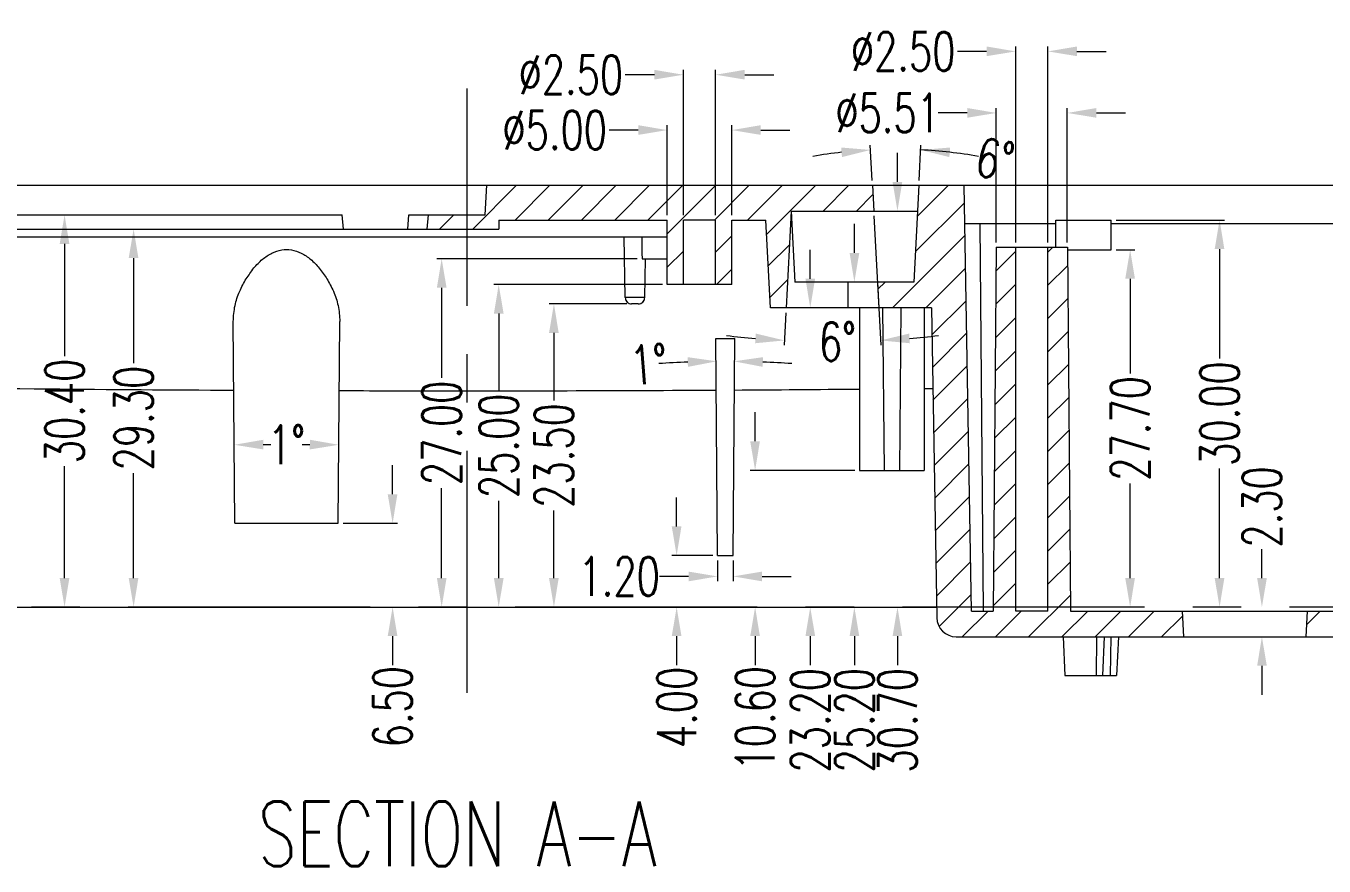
# Model space of a CAD drawing. Header units: millimetres. Extents: x 8061 to 9633, y -505 to -163.
# Drawn here: x 8278.3 to 8378.9, y -227.8 to -162.7 of the extents above; entities that cross this region are included whole.
import ezdxf
from ezdxf.enums import TextEntityAlignment as Align

# ---------------------------------------------------------------- set-up
doc = ezdxf.new("R2010")
doc.units = ezdxf.units.MM
doc.linetypes.add('CENTER', pattern=[0.6, 0.375, -0.075, 0.075, -0.075])
doc.layers.get('Defpoints').update_dxf_attribs({"linetype": 'CONTINUOUS'})
for name, color, linetype, lineweight in [('dim', 82, 'CONTINUOUS', 9), ('hatch', 56, 'CONTINUOUS', 9), ('part', 7, 'CONTINUOUS', 20)]:
    doc.layers.add(name, color=color, linetype=linetype, lineweight=lineweight)
doc.styles.get("Standard").update_dxf_attribs({"font": 'romans.shx', "width": 0.7})
doc.dimstyles.new('03', dxfattribs={"dimscale": 0.75, "dimtxt": 4, "dimasz": 3, "dimexe": 0.5, "dimexo": 0.5, "dimgap": 0.09, "dimtad": 0, "dimzin": 0, "dimdsep": 46, "dimtxsty": 'Standard', "dimcen": 0, "dimclrd": 256, "dimclre": 256, "dimclrt": 6, "dimazin": 2, "dimtp": 0.01, "dimtm": 0.01, "dimtfac": 1, "dimtofl": 0, "dimtmove": 0, "dimatfit": 0, "dimfxl": 1, "dimtolj": 1, "dimtzin": 0, "dimlwd": -1, "dimlwe": -1, "dimarcsym": 0})

# ---------------------------------------------------------------- blocks, each defined once
blk = doc.blocks.new('*D204')
at = {"layer": 'Defpoints', "color": 0}
for p in [(41041.96, -12843.86), (41041.96, -12874.26), (41041.96, -12874.26)]:
    blk.add_point(p, dxfattribs=at)
at = {"layer": 'dim'}
for p, q in [((41041.96, -12846.11), (41041.96, -12854.8)), ((41041.96, -12872.01), (41041.96, -12863.33))]:
    blk.add_line(p, q, dxfattribs=at)
for points in [[(41041.58, -12846.11), (41042.33, -12846.11), (41041.96, -12843.86)], [(41041.58, -12872.01), (41042.33, -12872.01), (41041.96, -12874.26)]]:
    blk.add_solid(points, dxfattribs=at)
at = {"layer": 'dim', "color": 6, "insert": (41041.96, -12859.06), "char_height": 3, "attachment_point": 5, "rotation": 90}
blk.add_mtext('\\A1;30.40', dxfattribs=at)
blk = doc.blocks.new('*D205')
at = {"layer": 'Defpoints', "color": 0}
for p in [(41047.31, -12844.96), (41047.31, -12874.26), (41047.31, -12874.26)]:
    blk.add_point(p, dxfattribs=at)
at = {"layer": 'dim'}
for p, q in [((41047.31, -12847.21), (41047.31, -12855.35)), ((41047.31, -12872.01), (41047.31, -12863.88))]:
    blk.add_line(p, q, dxfattribs=at)
for points in [[(41046.93, -12847.21), (41047.68, -12847.21), (41047.31, -12844.96)], [(41046.93, -12872.01), (41047.68, -12872.01), (41047.31, -12874.26)]]:
    blk.add_solid(points, dxfattribs=at)
at = {"layer": 'dim', "color": 6, "insert": (41047.31, -12859.61), "char_height": 3, "attachment_point": 5, "rotation": 90}
blk.add_mtext('\\A1;29.30', dxfattribs=at)
blk = doc.blocks.new('*D207')
at = {"layer": 'Defpoints', "color": 0}
for p in [(41063.16, -12867.76), (41067.38, -12874.26), (41067.38, -12874.26)]:
    blk.add_point(p, dxfattribs=at)
at = {"layer": 'dim'}
for p, q in [((41067.38, -12865.51), (41067.38, -12863.26)), ((41063.54, -12867.76), (41067.75, -12867.76)), ((41067.38, -12876.51), (41067.38, -12878.76))]:
    blk.add_line(p, q, dxfattribs=at)
for points in [[(41067, -12865.51), (41067.75, -12865.51), (41067.38, -12867.76)], [(41067, -12876.51), (41067.75, -12876.51), (41067.38, -12874.26)]]:
    blk.add_solid(points, dxfattribs=at)
at = {"layer": 'dim', "color": 6, "insert": (41067.38, -12881.98), "char_height": 3, "attachment_point": 5, "rotation": 90}
blk.add_mtext('\\A1;6.50', dxfattribs=at)
blk = doc.blocks.new('*D208')
at = {"layer": 'Defpoints', "color": 0}
for p in [(41092.41, -12845.67), (41093.91, -12845.67), (41093.38, -12855.21), (41092.56, -12862.5), (41093.76, -12862.5)]:
    blk.add_point(p, dxfattribs=at)
at = {"layer": 'dim'}
for start, end in [(92.1955, 93.8909), (86.1091, 87.8045)]:
    blk.add_arc((41093.16, -12931.25), 76.04, start, end, dxfattribs=at)
for points in [[(41090.24, -12854.89), (41090.26, -12855.64), (41092.5, -12855.21)], [(41096.06, -12855.64), (41096.08, -12854.89), (41093.82, -12855.21)]]:
    blk.add_solid(points, dxfattribs=at)
at = {"layer": 'dim', "color": 6, "insert": (41087.22, -12855.44), "char_height": 3, "attachment_point": 5, "rotation": 4.4794}
blk.add_mtext('\\A1;1°', dxfattribs=at)
blk = doc.blocks.new('*D209')
at = {"layer": 'Defpoints', "color": 0}
for p in [(41055.02, -12852.12), (41063.3, -12852.12), (41060.51, -12861.67), (41055.16, -12867.76), (41063.16, -12867.76)]:
    blk.add_point(p, dxfattribs=at)
at = {"layer": 'dim'}
for start, end in [(90.1502, 90.2224), (89.7776, 89.8498)]:
    blk.add_arc((41059.16, -13326.12), 464.45, start, end, dxfattribs=at)
for points in [[(41057.36, -12862.04), (41057.36, -12861.29), (41055.11, -12861.68)], [(41060.97, -12861.29), (41060.96, -12862.04), (41063.21, -12861.68)]]:
    blk.add_solid(points, dxfattribs=at)
at = {"layer": 'dim', "color": 6, "insert": (41059.16, -12861.67), "char_height": 3, "attachment_point": 5}
blk.add_mtext('\\A1;1°', dxfattribs=at)
blk = doc.blocks.new('*D210')
at = {"layer": 'Defpoints', "color": 0}
for p in [(41092.56, -12870.26), (41089.39, -12874.26), (41089.39, -12874.26)]:
    blk.add_point(p, dxfattribs=at)
at = {"layer": 'dim'}
for p, q in [((41089.39, -12868.01), (41089.39, -12865.76)), ((41092.19, -12870.26), (41089.01, -12870.26)), ((41089.39, -12876.51), (41089.39, -12878.76))]:
    blk.add_line(p, q, dxfattribs=at)
for points in [[(41089.01, -12868.01), (41089.76, -12868.01), (41089.39, -12870.26)], [(41089.01, -12876.51), (41089.76, -12876.51), (41089.39, -12874.26)]]:
    blk.add_solid(points, dxfattribs=at)
at = {"layer": 'dim', "color": 6, "insert": (41089.39, -12882.03), "char_height": 3, "attachment_point": 5, "rotation": 90}
blk.add_mtext('\\A1;4.00', dxfattribs=at)
blk = doc.blocks.new('*D211')
at = {"layer": 'Defpoints', "color": 0}
for p in [(41092.56, -12870.27), (41093.76, -12870.26), (41092.56, -12871.88)]:
    blk.add_point(p, dxfattribs=at)
at = {"layer": 'dim'}
for p, q in [((41092.56, -12870.65), (41092.56, -12872.26)), ((41093.76, -12870.64), (41093.76, -12872.26)), ((41090.31, -12871.88), (41088.06, -12871.88)), ((41096.01, -12871.88), (41098.26, -12871.88))]:
    blk.add_line(p, q, dxfattribs=at)
for points in [[(41090.31, -12871.51), (41090.31, -12872.26), (41092.56, -12871.88)], [(41096.01, -12871.51), (41096.01, -12872.26), (41093.76, -12871.88)]]:
    blk.add_solid(points, dxfattribs=at)
at = {"layer": 'dim', "color": 6, "insert": (41084.94, -12871.88), "char_height": 3, "attachment_point": 5}
blk.add_mtext('\\A1;1.20', dxfattribs=at)
blk = doc.blocks.new('*D212')
at = {"layer": 'Defpoints', "color": 0}
for p in [(41085.9, -12850.76), (41079.88, -12874.26), (41079.88, -12874.26)]:
    blk.add_point(p, dxfattribs=at)
at = {"layer": 'dim'}
for p, q in [((41085.53, -12850.76), (41079.5, -12850.76)), ((41079.88, -12853.01), (41079.88, -12858.25)), ((41079.88, -12872.01), (41079.88, -12866.78))]:
    blk.add_line(p, q, dxfattribs=at)
for points in [[(41079.5, -12853.01), (41080.25, -12853.01), (41079.88, -12850.76)], [(41079.5, -12872.01), (41080.25, -12872.01), (41079.88, -12874.26)]]:
    blk.add_solid(points, dxfattribs=at)
at = {"layer": 'dim', "color": 6, "insert": (41079.88, -12862.51), "char_height": 3, "attachment_point": 5, "rotation": 90}
blk.add_mtext('\\A1;23.50', dxfattribs=at)
blk = doc.blocks.new('*D213')
at = {"layer": 'Defpoints', "color": 0}
for p in [(41092.41, -12833), (41089.91, -12844.26), (41092.41, -12844.26)]:
    blk.add_point(p, dxfattribs=at)
at = {"layer": 'dim'}
for p, q in [((41089.91, -12843.89), (41089.91, -12832.62)), ((41092.41, -12843.89), (41092.41, -12832.62)), ((41087.66, -12833), (41085.41, -12833)), ((41094.66, -12833), (41096.91, -12833))]:
    blk.add_line(p, q, dxfattribs=at)
for points in [[(41087.66, -12832.62), (41087.66, -12833.37), (41089.91, -12833)], [(41094.66, -12832.62), (41094.66, -12833.37), (41092.41, -12833)]]:
    blk.add_solid(points, dxfattribs=at)
at = {"layer": 'dim', "color": 6, "insert": (41081.19, -12833), "char_height": 3, "attachment_point": 5}
blk.add_mtext('\\A1;%%c2.50', dxfattribs=at)
blk = doc.blocks.new('*D214')
at = {"layer": 'Defpoints', "color": 0}
for p in [(41086.71, -12847.26), (41071.18, -12874.26), (41071.18, -12874.26)]:
    blk.add_point(p, dxfattribs=at)
at = {"layer": 'dim'}
for p, q in [((41086.33, -12847.26), (41070.81, -12847.26)), ((41071.18, -12849.51), (41071.18, -12856.5)), ((41071.18, -12872.01), (41071.18, -12865.03))]:
    blk.add_line(p, q, dxfattribs=at)
for points in [[(41070.81, -12849.51), (41071.56, -12849.51), (41071.18, -12847.26)], [(41070.81, -12872.01), (41071.56, -12872.01), (41071.18, -12874.26)]]:
    blk.add_solid(points, dxfattribs=at)
at = {"layer": 'dim', "color": 6, "insert": (41071.18, -12860.76), "char_height": 3, "attachment_point": 5, "rotation": 90}
blk.add_mtext('\\A1;27.00', dxfattribs=at)
blk = doc.blocks.new('*D215')
at = {"layer": 'Defpoints', "color": 0}
for p in [(41093.66, -12837.29), (41088.66, -12844.26), (41093.66, -12844.26)]:
    blk.add_point(p, dxfattribs=at)
at = {"layer": 'dim'}
for p, q in [((41086.41, -12837.29), (41084.16, -12837.29)), ((41088.66, -12843.89), (41088.66, -12836.91)), ((41093.66, -12843.89), (41093.66, -12836.91)), ((41095.91, -12837.29), (41098.16, -12837.29))]:
    blk.add_line(p, q, dxfattribs=at)
for points in [[(41086.41, -12836.91), (41086.41, -12837.66), (41088.66, -12837.29)], [(41095.91, -12836.91), (41095.91, -12837.66), (41093.66, -12837.29)]]:
    blk.add_solid(points, dxfattribs=at)
at = {"layer": 'dim', "color": 6, "insert": (41079.94, -12837.29), "char_height": 3, "attachment_point": 5}
blk.add_mtext('\\A1;%%c5.00', dxfattribs=at)
blk = doc.blocks.new('*D216')
at = {"layer": 'Defpoints', "color": 0}
for p in [(41088.66, -12849.26), (41075.6, -12874.26), (41075.6, -12874.26)]:
    blk.add_point(p, dxfattribs=at)
at = {"layer": 'dim'}
for p, q in [((41088.29, -12849.26), (41075.23, -12849.26)), ((41075.6, -12851.51), (41075.6, -12857.5)), ((41075.6, -12872.01), (41075.6, -12866.03))]:
    blk.add_line(p, q, dxfattribs=at)
for points in [[(41075.23, -12851.51), (41075.98, -12851.51), (41075.6, -12849.26)], [(41075.23, -12872.01), (41075.98, -12872.01), (41075.6, -12874.26)]]:
    blk.add_solid(points, dxfattribs=at)
at = {"layer": 'dim', "color": 6, "insert": (41075.6, -12861.76), "char_height": 3, "attachment_point": 5, "rotation": 90}
blk.add_mtext('\\A1;25.00', dxfattribs=at)
blk = doc.blocks.new('*D217')
at = {"layer": 'Defpoints', "color": 0}
for p in [(41105.71, -12838.78), (41104.56, -12841.56), (41108.16, -12841.56), (41104.66, -12843.56), (41107.77, -12849.06)]:
    blk.add_point(p, dxfattribs=at)
at = {"layer": 'dim'}
for p, q in [((41104.54, -12841.19), (41104.39, -12838.45)), ((41108.18, -12841.19), (41108.32, -12838.45))]:
    blk.add_line(p, q, dxfattribs=at)
for start, end in [(96.4678, 99.9356), (80.0612, 87), (80.0644, 83.5322)]:
    blk.add_arc((41106.36, -12875.95), 37.18, start, end, dxfattribs=at)
for points in [[(41102.14, -12838.64), (41102.2, -12839.38), (41104.41, -12838.83)], [(41110.52, -12839.38), (41110.58, -12838.64), (41108.3, -12838.83)]]:
    blk.add_solid(points, dxfattribs=at)
at = {"layer": 'dim', "color": 6, "insert": (41114.07, -12839.56), "char_height": 3, "attachment_point": 5, "rotation": 350.0612}
blk.add_mtext('\\A1;6°', dxfattribs=at)
blk = doc.blocks.new('*D218')
at = {"layer": 'Defpoints', "color": 0}
for p in [(41104.56, -12841.56), (41098.27, -12843.56), (41104.66, -12843.56), (41097.87, -12851.06), (41100.22, -12853.68)]:
    blk.add_point(p, dxfattribs=at)
at = {"layer": 'dim'}
for p, q in [((41104.68, -12843.94), (41105.21, -12853.96)), ((41097.85, -12851.44), (41097.72, -12853.96))]:
    blk.add_line(p, q, dxfattribs=at)
for start, end in [(263.3755, 265.1877), (274.8123, 276.6245)]:
    blk.add_arc((41101.46, -12782.55), 71.14, start, end, dxfattribs=at)
for points in [[(41095.52, -12853.06), (41095.47, -12853.81), (41097.74, -12853.59)], [(41107.46, -12853.81), (41107.41, -12853.06), (41105.19, -12853.59)]]:
    blk.add_solid(points, dxfattribs=at)
at = {"layer": 'dim', "color": 6, "insert": (41101.85, -12853.69), "char_height": 3, "attachment_point": 5, "rotation": 0.3134}
blk.add_mtext('\\A1;6°', dxfattribs=at)
blk = doc.blocks.new('*D219')
at = {"layer": 'Defpoints', "color": 0}
for p in [(41115.66, -12831.19), (41115.66, -12846.36), (41118.16, -12846.36)]:
    blk.add_point(p, dxfattribs=at)
at = {"layer": 'dim'}
for p, q in [((41113.41, -12831.19), (41111.16, -12831.19)), ((41115.66, -12845.99), (41115.66, -12830.81)), ((41118.16, -12845.99), (41118.16, -12830.81)), ((41120.41, -12831.19), (41122.66, -12831.19))]:
    blk.add_line(p, q, dxfattribs=at)
for points in [[(41113.41, -12830.81), (41113.41, -12831.56), (41115.66, -12831.19)], [(41120.41, -12830.81), (41120.41, -12831.56), (41118.16, -12831.19)]]:
    blk.add_solid(points, dxfattribs=at)
at = {"layer": 'dim', "color": 6, "insert": (41106.94, -12831.19), "char_height": 3, "attachment_point": 5}
blk.add_mtext('\\A1;%%c2.50', dxfattribs=at)
blk = doc.blocks.new('*D220')
at = {"layer": 'Defpoints', "color": 0}
for p in [(41119.66, -12835.96), (41114.16, -12846.36), (41119.66, -12846.36)]:
    blk.add_point(p, dxfattribs=at)
at = {"layer": 'dim'}
for p, q in [((41114.16, -12845.99), (41114.16, -12835.58)), ((41119.66, -12845.99), (41119.66, -12835.58)), ((41111.91, -12835.96), (41109.66, -12835.96)), ((41121.91, -12835.96), (41124.16, -12835.96))]:
    blk.add_line(p, q, dxfattribs=at)
for points in [[(41111.91, -12835.58), (41111.91, -12836.33), (41114.16, -12835.96)], [(41121.91, -12835.58), (41121.91, -12836.33), (41119.66, -12835.96)]]:
    blk.add_solid(points, dxfattribs=at)
at = {"layer": 'dim', "color": 6, "insert": (41105.74, -12835.96), "char_height": 3, "attachment_point": 5}
blk.add_mtext('\\A1;%%c5.51', dxfattribs=at)
blk = doc.blocks.new('*D222')
at = {"layer": 'Defpoints', "color": 0}
for p in [(41123.06, -12846.56), (41124.53, -12846.56), (41124.71, -12874.26)]:
    blk.add_point(p, dxfattribs=at)
at = {"layer": 'dim'}
for p, q in [((41123.44, -12846.56), (41124.9, -12846.56)), ((41124.53, -12848.81), (41124.53, -12856.15)), ((41124.53, -12872.01), (41124.53, -12864.68)), ((41124.33, -12874.26), (41124.15, -12874.26))]:
    blk.add_line(p, q, dxfattribs=at)
for points in [[(41124.15, -12848.81), (41124.9, -12848.81), (41124.53, -12846.56)], [(41124.15, -12872.01), (41124.9, -12872.01), (41124.53, -12874.26)]]:
    blk.add_solid(points, dxfattribs=at)
at = {"layer": 'dim', "color": 6, "insert": (41124.53, -12860.41), "char_height": 3, "attachment_point": 5, "rotation": 90}
blk.add_mtext('\\A1;27.70', dxfattribs=at)
blk = doc.blocks.new('*D223')
at = {"layer": 'Defpoints', "color": 0}
for p in [(41123.06, -12844.26), (41131.46, -12874.26), (41131.46, -12874.26)]:
    blk.add_point(p, dxfattribs=at)
at = {"layer": 'dim'}
for p, q in [((41123.44, -12844.26), (41131.83, -12844.26)), ((41131.46, -12846.51), (41131.46, -12855)), ((41131.46, -12872.01), (41131.46, -12863.53))]:
    blk.add_line(p, q, dxfattribs=at)
for points in [[(41131.08, -12846.51), (41131.83, -12846.51), (41131.46, -12844.26)], [(41131.08, -12872.01), (41131.83, -12872.01), (41131.46, -12874.26)]]:
    blk.add_solid(points, dxfattribs=at)
at = {"layer": 'dim', "color": 6, "insert": (41131.46, -12859.26), "char_height": 3, "attachment_point": 5, "rotation": 90}
blk.add_mtext('\\A1;30.00', dxfattribs=at)
blk = doc.blocks.new('*D224')
at = {"layer": 'Defpoints', "color": 0}
for p in [(41134.74, -12874.26), (41134.74, -12874.26), (41134.74, -12876.56)]:
    blk.add_point(p, dxfattribs=at)
at = {"layer": 'dim'}
for p, q in [((41134.74, -12872.01), (41134.74, -12869.76)), ((41134.74, -12878.81), (41134.74, -12881.06))]:
    blk.add_line(p, q, dxfattribs=at)
for points in [[(41134.37, -12872.01), (41135.12, -12872.01), (41134.74, -12874.26)], [(41134.37, -12878.81), (41135.12, -12878.81), (41134.74, -12876.56)]]:
    blk.add_solid(points, dxfattribs=at)
at = {"layer": 'dim', "color": 6, "insert": (41134.74, -12866.5), "char_height": 3, "attachment_point": 5, "rotation": 90}
blk.add_mtext('\\A1;2.30', dxfattribs=at)
blk = doc.blocks.new('*D301')
at = {"layer": 'Defpoints', "color": 0}
for p in [(41099.74, -12851.06), (41099.74, -12874.26), (41099.74, -12874.26)]:
    blk.add_point(p, dxfattribs=at)
at = {"layer": 'dim'}
for p, q in [((41099.74, -12848.81), (41099.74, -12846.56)), ((41099.74, -12876.51), (41099.74, -12878.76))]:
    blk.add_line(p, q, dxfattribs=at)
for points in [[(41099.37, -12848.81), (41100.12, -12848.81), (41099.74, -12851.06)], [(41099.37, -12876.51), (41100.12, -12876.51), (41099.74, -12874.26)]]:
    blk.add_solid(points, dxfattribs=at)
at = {"layer": 'dim', "color": 6, "insert": (41099.74, -12883.03), "char_height": 3, "attachment_point": 5, "rotation": 90}
blk.add_mtext('\\A1;23.20', dxfattribs=at)
blk = doc.blocks.new('*D302')
at = {"layer": 'Defpoints', "color": 0}
for p in [(41106.5, -12843.56), (41106.5, -12874.26), (41106.5, -12874.26)]:
    blk.add_point(p, dxfattribs=at)
at = {"layer": 'dim'}
for p, q in [((41106.5, -12841.31), (41106.5, -12839.06)), ((41106.5, -12876.51), (41106.5, -12878.76))]:
    blk.add_line(p, q, dxfattribs=at)
for points in [[(41106.12, -12841.31), (41106.87, -12841.31), (41106.5, -12843.56)], [(41106.12, -12876.51), (41106.87, -12876.51), (41106.5, -12874.26)]]:
    blk.add_solid(points, dxfattribs=at)
at = {"layer": 'dim', "color": 6, "insert": (41106.5, -12883.03), "char_height": 3, "attachment_point": 5, "rotation": 90}
blk.add_mtext('\\A1;30.70', dxfattribs=at)
blk = doc.blocks.new('*D303')
at = {"layer": 'Defpoints', "color": 0}
for p in [(41103.16, -12849.06), (41103.16, -12874.26), (41103.16, -12874.26)]:
    blk.add_point(p, dxfattribs=at)
at = {"layer": 'dim'}
for p, q in [((41103.16, -12846.81), (41103.16, -12844.56)), ((41103.16, -12876.51), (41103.16, -12878.76))]:
    blk.add_line(p, q, dxfattribs=at)
for points in [[(41102.79, -12846.81), (41103.54, -12846.81), (41103.16, -12849.06)], [(41102.79, -12876.51), (41103.54, -12876.51), (41103.16, -12874.26)]]:
    blk.add_solid(points, dxfattribs=at)
at = {"layer": 'dim', "color": 6, "insert": (41103.16, -12883.03), "char_height": 3, "attachment_point": 5, "rotation": 90}
blk.add_mtext('\\A1;25.20', dxfattribs=at)
blk = doc.blocks.new('*D304')
at = {"layer": 'Defpoints', "color": 0}
for p in [(41103.56, -12863.66), (41095.47, -12874.26), (41095.47, -12874.26)]:
    blk.add_point(p, dxfattribs=at)
at = {"layer": 'dim'}
for p, q in [((41095.47, -12861.41), (41095.47, -12859.16)), ((41103.19, -12863.66), (41095.09, -12863.66)), ((41095.47, -12876.51), (41095.47, -12878.76))]:
    blk.add_line(p, q, dxfattribs=at)
for points in [[(41095.09, -12861.41), (41095.84, -12861.41), (41095.47, -12863.66)], [(41095.09, -12876.51), (41095.84, -12876.51), (41095.47, -12874.26)]]:
    blk.add_solid(points, dxfattribs=at)
at = {"layer": 'dim', "color": 6, "insert": (41095.47, -12882.88), "char_height": 3, "attachment_point": 5, "rotation": 90}
blk.add_mtext('\\A1;10.60', dxfattribs=at)

msp = doc.modelspace()

# ---------------------------------------------------------------- linework, layer by layer
at = {"layer": 'part', "color": 1, "linetype": 'CENTER', "ltscale": 50}
for p, q in [((8312.461, -214.385), (8312.461, -167.546)), ((8424.936, -207.747), (8199.986, -207.747))]:
    msp.add_line(p, q, dxfattribs=at)
at = {"layer": 'part', "color": 7, "linetype": 'Continuous'}
for p, q in [((8217.017, -175.047), (8407.904, -175.047)), ((8313.861, -177.347), (8313.981, -175.047)), ((8343.856, -175.047), (8343.961, -177.047)), ((8347.461, -175.047), (8347.068, -182.547)), ((8351.537, -208.047), (8350.961, -175.047)), ((8268.561, -177.347), (8302.773, -177.347)), ((8302.87, -178.447), (8302.773, -177.347)), ((8307.852, -178.447), (8307.948, -177.347)), ((8307.948, -177.347), (8313.861, -177.347)), ((8309.352, -178.447), (8309.448, -177.347)), ((8314.911, -177.747), (8314.911, -178.447)), ((8314.911, -177.747), (8327.96, -177.747)), ((8327.96, -182.747), (8327.96, -177.747)), ((8329.21, -182.747), (8329.21, -177.747)), ((8331.71, -177.747), (8329.21, -177.747)), ((8331.71, -182.747), (8331.71, -177.747)), ((8332.96, -182.747), (8332.96, -177.747)), ((8332.96, -177.747), (8335.6, -177.747)), ((8335.956, -184.547), (8335.6, -177.747)), ((8337.566, -177.047), (8337.173, -184.547)), ((8337.566, -177.047), (8347.356, -177.047)), ((8337.566, -177.047), (8337.854, -182.547)), ((8358.061, -177.747), (8362.361, -177.747)), ((8358.061, -179.847), (8358.061, -177.747)), ((8362.361, -180.047), (8362.361, -177.747)), ((8267.511, -178.447), (8314.911, -178.447)), ((8358.061, -178.047), (8351.013, -178.047)), ((8352.461, -208.047), (8352.199, -178.047)), ((8392.061, -178.047), (8362.361, -178.047)), ((8259.075, -179.047), (8327.96, -179.047)), ((8324.702, -183.755), (8324.62, -179.047)), ((8353.457, -179.847), (8353.211, -208.047)), ((8353.457, -179.847), (8358.965, -179.847)), ((8354.961, -208.047), (8354.961, -179.847)), ((8357.461, -208.047), (8357.461, -179.847)), ((8358.965, -179.847), (8359.211, -208.047)), ((8358.965, -180.047), (8362.361, -180.047)), ((8326.006, -180.747), (8327.96, -180.747)), ((8326.219, -183.755), (8326.271, -180.747)), ((8332.96, -182.747), (8327.96, -182.747)), ((8347.068, -182.547), (8337.854, -182.547)), ((8341.961, -182.547), (8341.961, -184.547)), ((8344.249, -182.547), (8344.354, -184.547)), ((8326.219, -183.755), (8324.702, -183.755)), ((8325.719, -184.247), (8325.202, -184.247)), ((8348.426, -184.547), (8335.956, -184.547)), ((8342.861, -184.547), (8342.861, -197.147)), ((8344.651, -184.547), (8344.761, -197.147)), ((8346.071, -184.547), (8345.961, -197.147)), ((8347.861, -184.547), (8347.861, -197.147)), ((8348.426, -184.547), (8348.846, -208.573)), ((8294.461, -201.247), (8294.324, -185.603)), ((8302.461, -201.247), (8302.597, -185.602)), ((8331.714, -186.917), (8333.208, -186.917)), ((8331.861, -203.747), (8331.714, -186.917)), ((8333.061, -203.747), (8333.208, -186.917)), ((8342.861, -197.147), (8347.861, -197.147)), ((8294.461, -201.247), (8302.461, -201.247)), ((8331.861, -203.747), (8333.061, -203.747)), ((8242.289, -207.747), (8348.831, -207.747)), ((8351.537, -208.047), (8353.211, -208.047)), ((8357.461, -208.047), (8354.961, -208.047)), ((8359.211, -208.047), (8395.211, -208.047)), ((8367.856, -208.047), (8367.961, -210.047)), ((8377.461, -210.047), (8377.566, -208.047)), ((8350.345, -210.047), (8404.076, -210.047)), ((8358.63, -210.047), (8358.773, -213.047)), ((8361.228, -210.047), (8361.189, -213.047)), ((8361.828, -210.047), (8361.685, -213.047)), ((8362.328, -210.047), (8362.289, -213.047)), ((8362.928, -210.047), (8362.785, -213.047)), ((8358.773, -213.047), (8362.785, -213.047))]:
    msp.add_line(p, q, dxfattribs=at)
at = {"layer": 'part', "color": 5, "linetype": 'Continuous'}
for p, q in [((8316.288, -175.047), (8312.888, -178.447)), ((8318.863, -175.047), (8316.163, -177.747)), ((8321.438, -175.047), (8318.738, -177.747)), ((8324.013, -175.047), (8321.313, -177.747)), ((8326.588, -175.047), (8323.888, -177.747)), ((8329.163, -175.047), (8326.463, -177.747)), ((8331.738, -175.047), (8327.96, -178.825)), ((8334.314, -175.047), (8331.614, -177.747)), ((8336.889, -175.047), (8334.189, -177.747)), ((8339.464, -175.047), (8335.658, -178.853)), ((8342.039, -175.047), (8340.039, -177.047)), ((8343.894, -175.767), (8342.614, -177.047)), ((8349.764, -175.047), (8347.333, -177.477)), ((8350.984, -176.402), (8347.191, -180.195)), ((8311.413, -177.347), (8310.313, -178.447)), ((8332.96, -178.975), (8331.71, -180.225)), ((8351.029, -178.932), (8345.414, -184.547)), ((8337.429, -179.657), (8335.786, -181.3)), ((8357.84, -179.847), (8357.461, -180.226)), ((8329.21, -180.15), (8327.96, -181.4)), ((8354.961, -180.15), (8353.441, -181.67)), ((8332.96, -181.55), (8331.764, -182.747)), ((8351.073, -181.463), (8347.989, -184.547)), ((8358.977, -181.284), (8357.461, -182.801)), ((8329.21, -182.725), (8329.189, -182.747)), ((8337.286, -182.374), (8335.914, -183.747)), ((8344.839, -182.547), (8344.278, -183.108)), ((8354.961, -182.726), (8353.418, -184.268)), ((8351.117, -183.994), (8348.463, -186.648)), ((8358.999, -183.837), (8357.461, -185.376)), ((8354.961, -185.301), (8353.396, -186.866)), ((8351.161, -186.525), (8348.507, -189.179)), ((8359.022, -186.39), (8357.461, -187.951)), ((8354.961, -187.876), (8353.373, -189.464)), ((8351.205, -189.056), (8348.551, -191.71)), ((8359.044, -188.943), (8357.461, -190.526)), ((8354.961, -190.451), (8353.35, -192.061)), ((8351.249, -191.587), (8348.595, -194.241)), ((8359.066, -191.495), (8357.461, -193.101)), ((8354.961, -193.026), (8353.328, -194.659)), ((8351.294, -194.118), (8348.64, -196.772)), ((8359.089, -194.048), (8357.461, -195.676)), ((8354.961, -195.601), (8353.305, -197.257)), ((8351.338, -196.649), (8348.684, -199.303)), ((8359.111, -196.601), (8357.461, -198.251)), ((8354.961, -198.176), (8353.282, -199.855)), ((8359.133, -199.154), (8357.461, -200.826)), ((8351.382, -199.18), (8348.728, -201.834)), ((8354.961, -200.751), (8353.26, -202.452)), ((8351.426, -201.711), (8348.772, -204.365)), ((8359.155, -201.707), (8357.461, -203.401)), ((8354.961, -203.326), (8353.237, -205.05)), ((8351.47, -204.242), (8348.816, -206.896)), ((8359.178, -204.26), (8357.461, -205.977)), ((8354.961, -205.901), (8353.214, -207.648)), ((8351.515, -206.773), (8349.041, -209.246)), ((8359.2, -206.812), (8355.966, -210.047)), ((8352.815, -208.047), (8350.815, -210.047)), ((8355.391, -208.047), (8353.391, -210.047)), ((8360.541, -208.047), (8358.541, -210.047)), ((8363.116, -208.047), (8361.116, -210.047)), ((8365.691, -208.047), (8363.691, -210.047)), ((8378.566, -208.047), (8377.51, -209.103)), ((8367.876, -208.436), (8366.266, -210.047))]:
    msp.add_line(p, q, dxfattribs=at)
at = {"layer": 'part', "color": 7, "linetype": 'Continuous'}
for centre, radius, start, end in [((8325.202, -183.747), 0.5, 181, 270), ((8325.719, -183.747), 0.5, 270, 359), ((8350.345, -208.547), 1.5, 181, 270)]:
    msp.add_arc(centre, radius, start, end, dxfattribs=at)
for points in [[(8295.924, -181.461), (8296.595, -180.787), (8297.33, -180.304), (8298.088, -180.059), (8298.836, -180.06), (8299.594, -180.305), (8300.329, -180.788), (8300.999, -181.462)], [(8325.982, -179.047), (8325.991, -179.612), (8325.999, -180.179), (8326.006, -180.747)], [(8295.33, -182.294), (8295.924, -181.461)], [(8300.999, -181.462), (8301.593, -182.296)], [(8294.326, -185.602), (8294.469, -184.375), (8294.831, -183.269), (8295.33, -182.294)], [(8301.593, -182.296), (8302.091, -183.27), (8302.453, -184.376), (8302.596, -185.602)], [(8324.702, -183.755), (8324.736, -183.929)], [(8324.736, -183.929), (8324.739, -183.937), (8324.761, -183.982)], [(8324.736, -183.929), (8324.739, -183.937), (8324.761, -183.983)], [(8324.761, -183.982), (8324.786, -184.025), (8324.791, -184.032)], [(8324.761, -183.983), (8324.786, -184.025), (8324.791, -184.032)], [(8324.791, -184.032), (8324.851, -184.103), (8324.918, -184.159)], [(8326.003, -184.159), (8326.07, -184.103), (8326.129, -184.032)], [(8326.129, -184.032), (8326.134, -184.025), (8326.16, -183.982)], [(8326.129, -184.032), (8326.134, -184.025), (8326.16, -183.983)], [(8326.16, -183.983), (8326.181, -183.937), (8326.185, -183.929)], [(8326.185, -183.929), (8326.219, -183.755)], [(8324.918, -184.159), (8324.931, -184.167), (8324.974, -184.192)], [(8324.974, -184.192), (8325.019, -184.212), (8325.202, -184.247)], [(8325.719, -184.247), (8325.901, -184.212), (8325.947, -184.192)], [(8325.947, -184.192), (8325.99, -184.167), (8326.003, -184.159)], [(8294.371, -190.959), (8279.997, -190.855), (8262.419, -190.643), (8246.961, -190.37)], [(8331.749, -190.952), (8320.891, -190.994), (8310.013, -191.003), (8302.55, -190.991)], [(8342.861, -190.874), (8333.172, -190.944)], [(8348.536, -190.82), (8347.861, -190.827)]]:
    msp.add_spline(points, degree=3, dxfattribs=at)

# ---------------------------------------------------------------- texts
at = {"layer": 'hatch', "width": 0.7}
msp.add_text('SECTION A-A', height=5, dxfattribs=at).set_placement((8311.693, -225.313), align=Align.MIDDLE)

# ---------------------------------------------------------------- dimensions: what is measured, and where the dimension line sits
at = {"layer": 'dim'}
for base, p1, p2, picture, middle in [((8354.961, -164.671), (8357.461, -179.847), (8354.961, -179.847), '*D219', (8346.243, -164.671)), ((8331.71, -166.482), (8329.21, -177.747), (8331.71, -177.747), '*D213', (8320.493, -166.482)), ((8358.965, -169.439), (8353.457, -179.847), (8358.965, -179.847), '*D220', (8345.039, -169.439)), ((8332.96, -170.774), (8327.96, -177.747), (8332.96, -177.747), '*D215', (8319.243, -170.774))]:
    dim = msp.add_linear_dim(base=base, p1=p1, p2=p2, text='%%c<>', dimstyle='03', dxfattribs=at)
    dim.commit()
    dim.dimension.update_dxf_attribs({"geometry": picture, "text_midpoint": middle, "dimtype": 128, "insert": (-32760.7, 12666.516)})
for base, line1, line2, picture, middle in [((8345.009, -172.264), ((8343.856, -175.047), (8343.961, -177.047)), ((8347.461, -175.047), (8347.068, -182.547)), '*D217', (8353.373, -173.044)), ((8299.812, -195.153), ((8294.461, -201.247), (8294.324, -185.603)), ((8302.461, -201.247), (8302.597, -185.602)), '*D209', (8298.461, -195.151))]:
    dim = msp.add_angular_dim_2l(base=base, line1=line1, line2=line2, dimstyle='03', dxfattribs=at)
    dim.commit()
    dim.dimension.update_dxf_attribs({"geometry": picture, "text_midpoint": middle, "insert": (-32760.7, 12666.516)})
for base, p1, p2, picture, middle in [((8345.798, -207.747), (8345.798, -177.047), (8345.798, -207.747), '*D302', (8345.798, -216.514)), ((8342.461, -207.747), (8342.461, -182.547), (8342.461, -207.747), '*D303', (8342.461, -216.514)), ((8339.044, -207.747), (8339.044, -184.547), (8339.044, -207.747), '*D301', (8339.044, -216.514))]:
    dim = msp.add_linear_dim(base=base, p1=p1, p2=p2, angle=90, dimstyle='03', dxfattribs=at)
    dim.commit()
    dim.dimension.update_dxf_attribs({"geometry": picture, "text_midpoint": middle, "dimtype": 128, "insert": (-32760.7, 12666.516)})
for base, line1, line2, picture, middle in [((8339.522, -187.16), ((8337.566, -177.047), (8337.173, -184.547)), ((8343.856, -175.047), (8343.961, -177.047)), '*D218', (8341.152, -187.17)), ((8332.682, -188.696), ((8331.861, -195.981), (8331.714, -179.151)), ((8333.061, -195.981), (8333.208, -179.151)), '*D208', (8326.522, -188.928))]:
    dim = msp.add_angular_dim_2l(base=base, line1=line1, line2=line2, dimstyle='03', dxfattribs=at)
    dim.commit()
    dim.dimension.update_dxf_attribs({"geometry": picture, "text_midpoint": middle, "dimtype": 130, "insert": (-32760.7, 12666.516)})
for base, p1, p2, picture, middle in [((8281.257, -207.747), (8281.257, -177.347), (8281.257, -207.747), '*D204', (8281.257, -192.547)), ((8370.759, -207.747), (8362.361, -177.747), (8370.759, -207.747), '*D223', (8370.759, -192.747)), ((8286.607, -207.747), (8286.607, -178.447), (8286.607, -207.747), '*D205', (8286.607, -193.097)), ((8363.829, -180.047), (8364.008, -207.747), (8362.361, -180.047), '*D222', (8363.829, -193.897)), ((8310.482, -207.747), (8326.006, -180.747), (8310.482, -207.747), '*D214', (8310.482, -194.247)), ((8314.901, -207.747), (8327.96, -182.747), (8314.901, -207.747), '*D216', (8314.901, -195.247)), ((8319.179, -207.747), (8325.202, -184.247), (8319.179, -207.747), '*D212', (8319.179, -195.997)), ((8334.766, -207.747), (8342.861, -197.147), (8334.766, -207.747), '*D304', (8334.766, -216.364)), ((8374.042, -207.747), (8374.042, -210.047), (8374.042, -207.747), '*D224', (8374.042, -199.979)), ((8306.68, -207.747), (8302.461, -201.247), (8306.68, -207.747), '*D207', (8306.68, -215.464)), ((8328.685, -207.747), (8331.861, -203.747), (8328.685, -207.747), '*D210', (8328.685, -215.514))]:
    dim = msp.add_linear_dim(base=base, p1=p1, p2=p2, angle=90, dimstyle='03', dxfattribs=at)
    dim.commit()
    dim.dimension.update_dxf_attribs({"geometry": picture, "text_midpoint": middle, "insert": (-32760.7, 12666.516)})
dim = msp.add_linear_dim(base=(8331.861, -205.367), p1=(8333.061, -203.747), p2=(8331.861, -203.757), dimstyle='03', dxfattribs=at)
dim.commit()
dim.dimension.update_dxf_attribs({"geometry": '*D211', "text_midpoint": (8324.243, -205.367), "insert": (-32760.7, 12666.516)})

doc.saveas('drawing.dxf')
